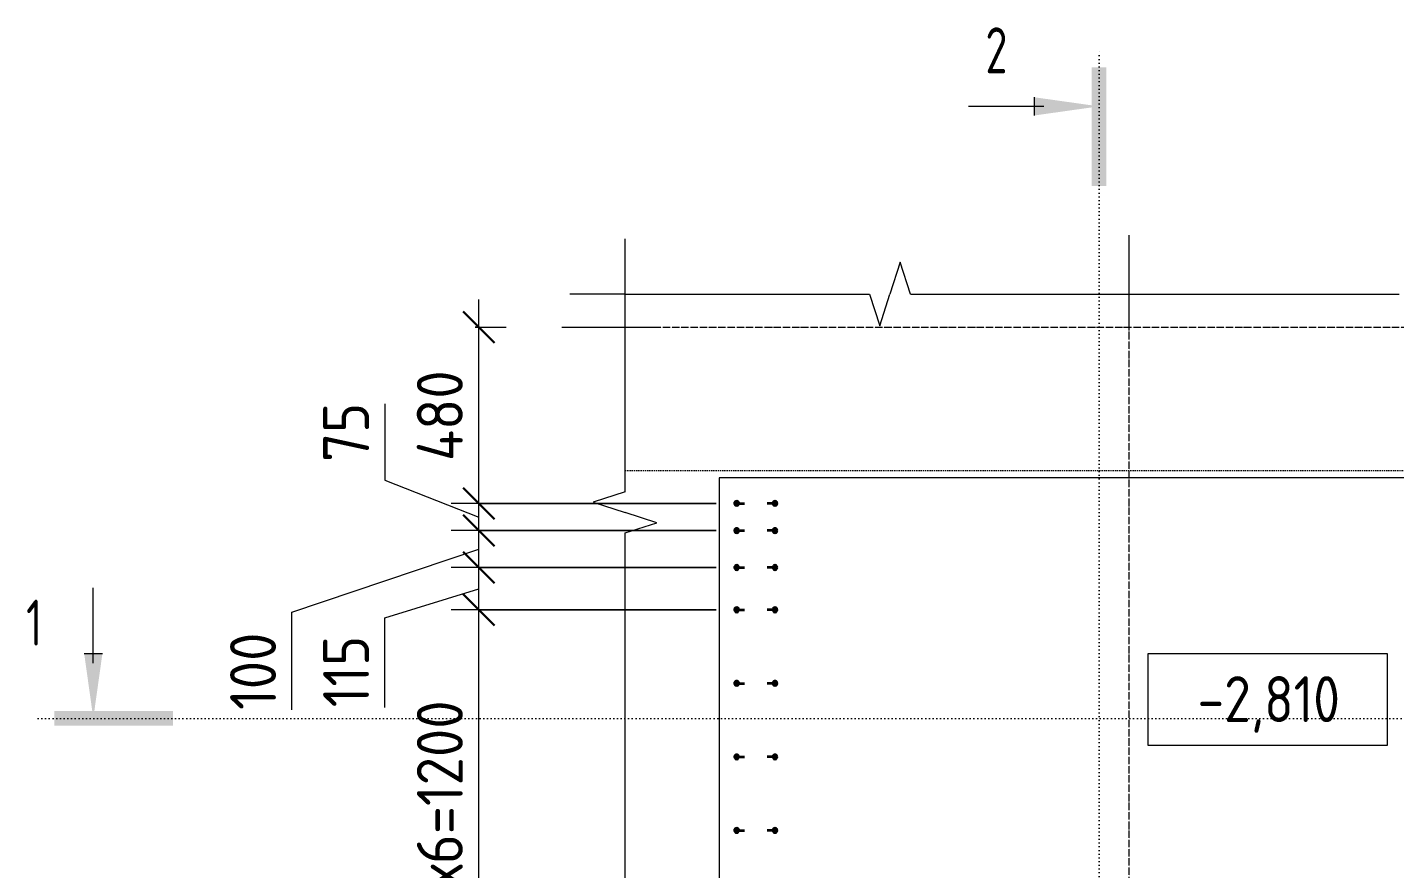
# Model space of a CAD drawing. Header units: millimetres. Extents: x -39853 to 12393, y -4903 to 80275.
# Drawn here: x -11057 to -7339, y 77712 to 80000 of the extents above; entities that cross this region are included whole.
import ezdxf

# ---------------------------------------------------------------- set-up
doc = ezdxf.new("R2010")
doc.units = ezdxf.units.MM
for name, pattern in [('01 Штриховая _4 мм_', [6, 3.5, -2.5]), ('02 Штрихпунктирная _20 мм_', [25, 20, -2.5, 0, -2.5]), ('04 Пунктир 10мм', [10, 0, -10])]:
    doc.linetypes.add(name, pattern=pattern)
for name, color, linetype, lineweight in [('AA_Dim', 7, 'Continuous', 9), ('AA_Dim-50', 7, 'Continuous', 9), ('AA_Oformlenie', 7, 'Continuous', 9), ('AA_Razrez', 7, 'Continuous', 9), ('AA_Vinoska', 7, 'Continuous', 9), ('AA_Visotnaya otmetka', 7, 'Continuous', 9), ('AF_Stena_Опалубка', 253, 'Continuous', 20), ('KR_Armatura', 7, 'Continuous', 20), ('KR_Armatura_Tonkie', 7, 'Continuous', 20), ('KR_Fundament', 7, 'Continuous', 20), ('Оси', 7, 'Continuous', 9)]:
    doc.layers.add(name, color=color, linetype=linetype, lineweight=lineweight)
doc.styles.add('ISOCPEUR_1', font='isocpeur.ttf', dxfattribs={"width": 0.85, "height": 125})
doc.styles.add('ISOCPEUR_3', font='isocpeur.ttf', dxfattribs={"width": 0.7, "height": 125})
doc.styles.add('ISOCPEUR_4', font='isocpeur.ttf', dxfattribs={"width": 0.9, "height": 125})
doc.dimstyles.new('05_Округл_5мм__прозр_', dxfattribs={"dimscale": 304.8, "dimtxt": 124.497647, "dimasz": 0.278871, "dimexe": 0.246063, "dimexo": 0.164042, "dimgap": 0.016404, "dimtad": 1, "dimdec": 0, "dimrnd": 5, "dimdsep": 46, "dimtxsty": 'ISOCPEUR_4', "dimblk1": 'OBLIQUE', "dimblk2": 'OBLIQUE', "dimsah": 1, "dimcen": 0.09, "dimdle": 0.246063, "dimazin": 0, "dimtfac": 1, "dimtdec": 4, "dimtix": 1, "dimtmove": 0, "dimatfit": 3, "dimfxl": 1, "dimtvp": 1, "dimtolj": 1, "dimtzin": 0, "dimlwd": 18, "dimlwe": 18, "dimarcsym": 2})
doc.dimstyles.new('05_Округл_5мм__прозр__1', dxfattribs={"dimscale": 304.8, "dimtxt": 124.497647, "dimasz": 0.278871, "dimexe": 0.246063, "dimexo": 0.164042, "dimgap": 0.016404, "dimtad": 1, "dimdec": 0, "dimrnd": 5, "dimdsep": 46, "dimtxsty": 'ISOCPEUR_4', "dimblk1": 'OBLIQUE', "dimblk2": 'OBLIQUE', "dimsah": 1, "dimcen": 0.09, "dimdle": 0.246063, "dimazin": 0, "dimtfac": 1, "dimtdec": 4, "dimtix": 1, "dimtmove": 1, "dimatfit": 3, "dimfxl": 1, "dimtvp": 1, "dimtolj": 1, "dimtzin": 0, "dimlwd": 18, "dimlwe": 18, "dimarcsym": 2})

# ---------------------------------------------------------------- blocks, each defined once
blk = doc.blocks.new('265_Выпуск П одной длины _НесАрм_РабПлоск_ - В1 _d12_ t250-V2-Схема расположения арматурных выпусков вундаментной плиты  в_о 14_1-К1')
at = {"layer": 'KR_Armatura_Tonkie', "lineweight": 35}
for points in [[(-6, 6), (-9, 5.2), (-10.2, 4.2), (-11.8, 1.6), (-12, 0), (-11.2, -3), (-9, -5.2), (-6, -6), (-3, -5.2), (-1.8, -4.2), (-0.2, -1.6), (0, 0), (-0.8, 3), (-1.8, 4.2), (-4.4, 5.8)], [(98, 6), (95, 5.2), (92.4, 1.9), (92.2, 1.6), (92.4, -1.9), (92.8, -3), (95, -5.2), (98, -6), (99.6, -5.8), (102.2, -4.2), (103.8, -1.6), (103.8, 1.6), (103.2, 3), (101, 5.2), (99.6, 5.8)]]:
    blk.add_hatch(color=256, dxfattribs=at).paths.add_polyline_path(points)
at = {"layer": 'KR_Armatura'}
for centre in [(-6, 0), (98, 0)]:
    blk.add_circle(centre, 6, dxfattribs=at)
at = {"layer": 'KR_Armatura_Tonkie', "lineweight": 35}
for p, q in [((0, 0), (15, 0)), ((92, 0), (77, 0))]:
    blk.add_line(p, q, dxfattribs=at)
for centre, start, end in [((-6, 0), 360, 180), ((-6, 0), 180, 360), ((98, 0), 360, 180), ((98, 0), 180, 360)]:
    blk.add_arc(centre, 6, start, end, dxfattribs=at)
blk = doc.blocks.new('011_Прямоугольник обрыва _ЭлУзла_ - 011_Прямоугольник обрыва _ЭлУзла_-4164716-Схема расположения арматурных выпусков вундаментной плиты  в_о 14_1-К1')
at = {"layer": 'AA_Oformlenie'}
for p, q in [((0, -538.1), (0, 0)), ((0, 0), (665.3, 0)), ((776.6, 0), (2105.8, 0)), ((2217.1, 0), (2881.1, 0)), ((2881.1, 0), (2881.1, -538.1)), ((0, -1726.9), (0, -649.4)), ((2881.1, -649.4), (2881.1, -1726.9)), ((0, -2377.6), (0, -1838.2)), ((2881.1, -1838.2), (2881.1, -2377.6)), ((665.3, -2377.6), (0, -2377.6)), ((2105.8, -2377.6), (776.6, -2377.6)), ((2881.1, -2377.6), (2217.1, -2377.6))]:
    blk.add_line(p, q, dxfattribs=at)
blk = doc.blocks.new('Разрез - Номер узла_ сзади-394133-Схема расположения арматурных выпусков вундаментной плиты  в_о 14_1-К1')
at = {"layer": 'AA_Razrez'}
for points in [[(7.329, 0.404), (7.329, -0.394), (0.873, -0.394), (0.873, 0.404)], [(3.497, -3.533), (2.503, -3.533), (3, 0)]]:
    blk.add_hatch(color=256, dxfattribs=at).paths.add_polyline_path(points)
for p, q in [((2.503, -3.533), (3.497, -3.533)), ((3, -3), (3, -7.096))]:
    blk.add_line(p, q, dxfattribs=at)
blk = doc.blocks.new('Разрез - Номер узла_ спереди-394134-Схема расположения арматурных выпусков вундаментной плиты  в_о 14_1-К1')
at = {"layer": 'AA_Razrez'}
for points in [[(7.329, 0.404), (7.329, -0.394), (0.873, -0.394), (0.873, 0.404)], [(3.497, -3.533), (2.503, -3.533), (3, 0)]]:
    blk.add_hatch(color=256, dxfattribs=at).paths.add_polyline_path(points)
for p, q in [((2.503, -3.533), (3.497, -3.533)), ((3, -3), (3, -7.096))]:
    blk.add_line(p, q, dxfattribs=at)
blk = doc.blocks.new('Высотные отметки - Рамка вверх-400294-Схема расположения арматурных выпусков вундаментной плиты  в_о 14_1-К1')
at = {"layer": 'AA_Vinoska'}
for p, q in [((-13, 0), (-13, 5)), ((-13, 5), (0, 5)), ((0, 5), (0, 0)), ((0, 0), (-13, 0))]:
    blk.add_line(p, q, dxfattribs=at)
blk = doc.blocks.new('DIMBLOCK56-Схема расположения арматурных выпусков вундаментной плиты  в_о 14_1-К1')
at = {"layer": 'AA_Dim-50', "lineweight": 30}
for p, q in [((-9829.7, 78416.1), (-9872.2, 78458.6)), ((-9829.7, 78416.1), (-9787.2, 78373.6)), ((-9829.7, 77214), (-9872.2, 77256.5)), ((-9829.7, 77214), (-9787.2, 77171.5))]:
    blk.add_line(p, q, dxfattribs=at)
at = {"layer": 'AA_Dim-50', "lineweight": 18}
for p, q in [((-9184.1, 78416.1), (-9904.7, 78416.1)), ((-9829.7, 77139), (-9829.7, 78416.1)), ((-9829.7, 78416.1), (-9184.1, 78416.1)), ((-9184.1, 77214), (-9904.7, 77214)), ((-9829.7, 77214), (-9184.1, 77214))]:
    blk.add_line(p, q, dxfattribs=at)
at = {"layer": 'AA_Dim-50', "color": 0, "lineweight": 18, "insert": (-9998, 77430.7), "char_height": 125, "width": 922.24, "attachment_point": 1, "rotation": 90, "line_spacing_factor": 1.149209, "style": 'ISOCPEUR_4'}
blk.add_mtext('200х6=1200', dxfattribs=at)
blk = doc.blocks.new('_Oblique')
at = {"color": 0, "linetype": 'ByBlock', "lineweight": -2}
blk.add_line((-0.5, -0.5), (0.5, 0.5), dxfattribs=at)
blk = doc.blocks.new('DIMBLOCK57-Схема расположения арматурных выпусков вундаментной плиты  в_о 14_1-К1')
at = {"layer": 'AA_Dim-50', "lineweight": 30}
for p, q in [((-9829.7, 78531.1), (-9872.2, 78573.6)), ((-9829.7, 78531.1), (-9787.2, 78488.6)), ((-9829.7, 78416.1), (-9872.2, 78458.6)), ((-9829.7, 78416.1), (-9787.2, 78373.6))]:
    blk.add_line(p, q, dxfattribs=at)
at = {"layer": 'AA_Dim-50', "lineweight": 18}
for p, q in [((-9184.1, 78531.1), (-9904.7, 78531.1)), ((-9829.7, 78416.1), (-9829.7, 78531.1)), ((-9829.7, 78531.1), (-9184.1, 78531.1)), ((-10084.7, 78394.7), (-9829.7, 78473.6)), ((-10084.7, 78150.8), (-10084.7, 78394.7)), ((-9184.1, 78416.1), (-9904.7, 78416.1)), ((-9829.7, 78416.1), (-9184.1, 78416.1))]:
    blk.add_line(p, q, dxfattribs=at)
at = {"layer": 'AA_Dim-50', "color": 0, "lineweight": 18, "insert": (-10253, 78150.8), "char_height": 125, "width": 232.715, "attachment_point": 1, "rotation": 90, "line_spacing_factor": 1.149209, "style": 'ISOCPEUR_4'}
blk.add_mtext('115', dxfattribs=at)
blk = doc.blocks.new('DIMBLOCK58-Схема расположения арматурных выпусков вундаментной плиты  в_о 14_1-К1')
at = {"layer": 'AA_Dim-50', "lineweight": 30}
for p, q in [((-9829.7, 78631.5), (-9872.2, 78674)), ((-9829.7, 78631.5), (-9787.2, 78589)), ((-9829.7, 78531.1), (-9872.2, 78573.6)), ((-9829.7, 78531.1), (-9787.2, 78488.6))]:
    blk.add_line(p, q, dxfattribs=at)
at = {"layer": 'AA_Dim-50', "lineweight": 18}
for p, q in [((-9184.1, 78631.5), (-9904.7, 78631.5)), ((-9829.7, 78531.1), (-9829.7, 78631.5)), ((-9829.7, 78631.5), (-9184.1, 78631.5)), ((-10337.7, 78409.3), (-9829.7, 78581.3)), ((-9184.1, 78531.1), (-9904.7, 78531.1)), ((-9829.7, 78531.1), (-9184.1, 78531.1)), ((-10337.7, 78143.8), (-10337.7, 78409.3))]:
    blk.add_line(p, q, dxfattribs=at)
at = {"layer": 'AA_Dim-50', "color": 0, "lineweight": 18, "insert": (-10506, 78143.8), "char_height": 125, "width": 258.572, "attachment_point": 1, "rotation": 90, "line_spacing_factor": 1.149209, "style": 'ISOCPEUR_4'}
blk.add_mtext('100', dxfattribs=at)
blk = doc.blocks.new('DIMBLOCK59-Схема расположения арматурных выпусков вундаментной плиты  в_о 14_1-К1')
at = {"layer": 'AA_Dim-50', "lineweight": 18}
for p, q in [((-10084.7, 78976.4), (-10084.7, 78768.3)), ((-10084.7, 78768.3), (-9829.7, 78668.5)), ((-9184.1, 78705.5), (-9904.7, 78705.5)), ((-9829.7, 78631.5), (-9829.7, 78705.5)), ((-9829.7, 78705.5), (-9184.1, 78705.5)), ((-9184.1, 78631.5), (-9904.7, 78631.5)), ((-9829.7, 78631.5), (-9184.1, 78631.5))]:
    blk.add_line(p, q, dxfattribs=at)
at = {"layer": 'AA_Dim-50', "lineweight": 30}
for p, q in [((-9829.7, 78705.5), (-9872.2, 78748)), ((-9829.7, 78705.5), (-9787.2, 78663)), ((-9829.7, 78631.5), (-9872.2, 78674)), ((-9829.7, 78631.5), (-9787.2, 78589))]:
    blk.add_line(p, q, dxfattribs=at)
at = {"layer": 'AA_Dim-50', "color": 0, "lineweight": 18, "insert": (-10253, 78818.3), "char_height": 125, "width": 189.619, "attachment_point": 1, "rotation": 90, "line_spacing_factor": 1.149209, "style": 'ISOCPEUR_4'}
blk.add_mtext('75', dxfattribs=at)
blk = doc.blocks.new('DIMBLOCK60-Схема расположения арматурных выпусков вундаментной плиты  в_о 14_1-К1')
at = {"layer": 'AA_Dim-50', "lineweight": 18}
for p, q in [((-9829.7, 78705.5), (-9829.7, 79260)), ((-9839.8, 79185), (-9754.7, 79185)), ((-9829.7, 79185), (-9839.8, 79185)), ((-9184.1, 78705.5), (-9904.7, 78705.5)), ((-9829.7, 78705.5), (-9184.1, 78705.5))]:
    blk.add_line(p, q, dxfattribs=at)
at = {"layer": 'AA_Dim-50', "lineweight": 30}
for p, q in [((-9829.7, 79185), (-9872.2, 79227.5)), ((-9829.7, 79185), (-9787.2, 79142.5)), ((-9829.7, 78705.5), (-9872.2, 78748)), ((-9829.7, 78705.5), (-9787.2, 78663))]:
    blk.add_line(p, q, dxfattribs=at)
at = {"layer": 'AA_Dim-50', "color": 0, "lineweight": 18, "insert": (-9998, 78820.7), "char_height": 125, "width": 298.794, "attachment_point": 1, "rotation": 90, "line_spacing_factor": 1.149209, "style": 'ISOCPEUR_4'}
blk.add_mtext('480', dxfattribs=at)

msp = doc.modelspace()

# ---------------------------------------------------------------- linework, layer by layer
at = {"layer": 'AA_Razrez', "linetype": '04 Пунктир 10мм'}
for p, q in [((-8142.5191, 75438.8868), (-8142.5191, 79935.3109)), ((-11027.954, 78120.8608), (-5091.5028, 78120.8608))]:
    msp.add_line(p, q, dxfattribs=at)
at = {"layer": 'AA_Vinoska'}
for p, q in [((-9431.8275, 79274.9563), (-9431.8275, 79424.9563)), ((-8683.3966, 79361.6064), (-8711.551, 79274.9563)), ((-8655.2423, 79274.9563), (-8683.3966, 79361.6064)), ((-9431.8275, 79274.9563), (-9581.8275, 79274.9563)), ((-8766.551, 79274.9563), (-8739.051, 79188.3538)), ((-8739.051, 79188.3538), (-8711.551, 79274.9563)), ((-9431.8275, 78736.8638), (-9518.4776, 78708.7095)), ((-9518.4776, 78708.7095), (-9431.8275, 78680.5551)), ((-9345.2249, 78653.0551), (-9431.8275, 78680.5551)), ((-9431.8275, 78625.5551), (-9345.2249, 78653.0551))]:
    msp.add_line(p, q, dxfattribs=at)
at = {"layer": 'AA_Visotnaya otmetka'}
msp.add_line((-7358.6213, 78047.344), (-7358.6213, 78047.344), dxfattribs=at)
msp.add_line((-7358.6213, 78047.344), (-7358.6213, 78047.344), dxfattribs=at)
at = {"layer": 'AF_Stena_Опалубка', "linetype": '01 Штриховая _4 мм_'}
msp.add_line((-9431.8275, 78794.9563), (-6550.7214, 78794.9563), dxfattribs=at)
at = {"layer": 'KR_Fundament'}
for p, q in [((-9175.7214, 78774.9563), (-9175.7214, 77049.9563)), ((-6945.7214, 78774.9563), (-9175.7214, 78774.9563))]:
    msp.add_line(p, q, dxfattribs=at)
at = {"layer": 'Оси'}
for p, q in [((-8060.7214, 79184.9563), (-8060.7214, 79434.9563)), ((-9604.0587, 79184.9563), (-9354.0587, 79184.9563))]:
    msp.add_line(p, q, dxfattribs=at)
at = {"layer": 'Оси', "linetype": '02 Штрихпунктирная _20 мм_'}
for p, q in [((-9354.0587, 79184.9563), (-6133.6469, 79184.9563)), ((-8060.7214, 76615.8579), (-8060.7214, 79184.9563))]:
    msp.add_line(p, q, dxfattribs=at)

# ---------------------------------------------------------------- block references
at = {"layer": 'AA_Oformlenie'}
msp.add_blockref('011_Прямоугольник обрыва _ЭлУзла_ - 011_Прямоугольник обрыва _ЭлУзла_-4164716-Схема расположения арматурных выпусков вундаментной плиты  в_о 14_1-К1', (-9431.8275, 79274.9563), dxfattribs=at)
at = {"layer": 'AA_Razrez', "xscale": 49.99999999999998, "yscale": 49.99999999999998, "zscale": 49.99999999999998, "rotation": 269.9999999999998}
msp.add_blockref('Разрез - Номер узла_ спереди-394134-Схема расположения арматурных выпусков вундаментной плиты  в_о 14_1-К1', (-8142.5191, 79935.3109), dxfattribs=at)
at = {"layer": 'AA_Razrez', "extrusion": (0, 0, -1), "xscale": 49.99999999999998, "yscale": 49.99999999999998, "zscale": 49.99999999999998, "rotation": 180}
msp.add_blockref('Разрез - Номер узла_ сзади-394133-Схема расположения арматурных выпусков вундаментной плиты  в_о 14_1-К1', (11027.954, 78120.8608), dxfattribs=at)
at = {"layer": 'AA_Vinoska', "xscale": 49.99999999999998, "yscale": 49.99999999999998, "zscale": 49.99999999999998}
msp.add_blockref('Высотные отметки - Рамка вверх-400294-Схема расположения арматурных выпусков вундаментной плиты  в_о 14_1-К1', (-7358.6213, 78047.344), dxfattribs=at)
at = {"layer": 'KR_Armatura_Tonkie', "lineweight": 35, "rotation": 180}
for p in [(-9030.1171, 78705.4563), (-9030.1171, 78631.4563), (-9030.1171, 78531.0744), (-9030.1171, 78416.0744), (-9030.1171, 78216.0744), (-9030.1171, 78016.0744), (-9030.1171, 77816.0744)]:
    msp.add_blockref('265_Выпуск П одной длины _НесАрм_РабПлоск_ - В1 _d12_ t250-V2-Схема расположения арматурных выпусков вундаментной плиты  в_о 14_1-К1', p, dxfattribs=at)

# ---------------------------------------------------------------- texts
at = {"layer": 'AA_Razrez', "char_height": 125, "attachment_point": 1, "style": 'ISOCPEUR_3'}
for s, insert, width in [('\\fISOCPEUR|b0|i0|c204|p34|;\\W.7;2', (-8451.5627, 80000.2343), 75.759469), ('\\fISOCPEUR|b0|i0|c204|p34|;\\W.7;1', (-11060.4752, 78443.6193), 53.312219)]:
    msp.add_mtext(s, dxfattribs=dict(at, insert=insert, width=width))
at = {"layer": 'AA_Visotnaya otmetka', "insert": (-7874.7126, 78235.651), "char_height": 125, "width": 458.61918, "attachment_point": 1, "line_spacing_factor": 1.149209, "style": 'ISOCPEUR_1'}
msp.add_mtext('-2,810', dxfattribs=at)

# ---------------------------------------------------------------- dimensions: what is measured, and where the dimension line sits
at = {"layer": 'AA_Dim', "lineweight": 18}
for base, p1, p2, override, picture, middle in [((-9829.7248896244, 79184.9562929968), (-9134.1171242063, 78705.4562929967), (-9889.8289660248, 79184.9562929968), {"dimpost": '<>', "dimfxl": 894.997563}, 'DIMBLOCK60-Схема расположения арматурных выпусков вундаментной плиты  в_о 14_1-К1', (-9897.2248896243, 78945.2062929968)), ((-9829.7249, 78416.0744), (-9134.1171, 77213.9563), (-9134.1171, 78416.0744), {"dimpost": '200х6=<>', "dimfxl": 1202.118122}, 'DIMBLOCK56-Схема расположения арматурных выпусков вундаментной плиты  в_о 14_1-К1', (-9897.2249, 77815.0154))]:
    dim = msp.add_linear_dim(base=base, p1=p1, p2=p2, angle=90, dimstyle='05_Округл_5мм__прозр_', override=override, dxfattribs=at)
    dim.commit()
    dim.dimension.update_dxf_attribs({"geometry": picture, "text_midpoint": middle})
for base, p1, p2, override, picture, middle in [((-9829.7249, 78705.4563), (-9134.1171, 78631.4563), (-9134.1171, 78705.4563), {"dimpost": '<>', "dimfxl": 74}, 'DIMBLOCK59-Схема расположения арматурных выпусков вундаментной плиты  в_о 14_1-К1', (-10169.6985, 78913.1488)), ((-9829.7249, 78631.4563), (-9134.1171, 78531.0744), (-9134.1171, 78631.4563), {"dimpost": '<>', "dimfxl": 100.381878}, 'DIMBLOCK58-Схема расположения арматурных выпусков вундаментной плиты  в_о 14_1-К1', (-10422.6639, 78273.1006)), ((-9829.7249, 78531.0744), (-9134.1171, 78416.0744), (-9134.1171, 78531.0744), {"dimpost": '<>', "dimfxl": 115}, 'DIMBLOCK57-Схема расположения арматурных выпусков вундаментной плиты  в_о 14_1-К1', (-10169.6985, 78267.1408))]:
    dim = msp.add_linear_dim(base=base, p1=p1, p2=p2, angle=90, dimstyle='05_Округл_5мм__прозр__1', override=override, dxfattribs=at)
    dim.commit()
    dim.dimension.update_dxf_attribs({"geometry": picture, "text_midpoint": middle, "dimtype": 160, "text_rotation": 90})

doc.saveas('drawing.dxf')
